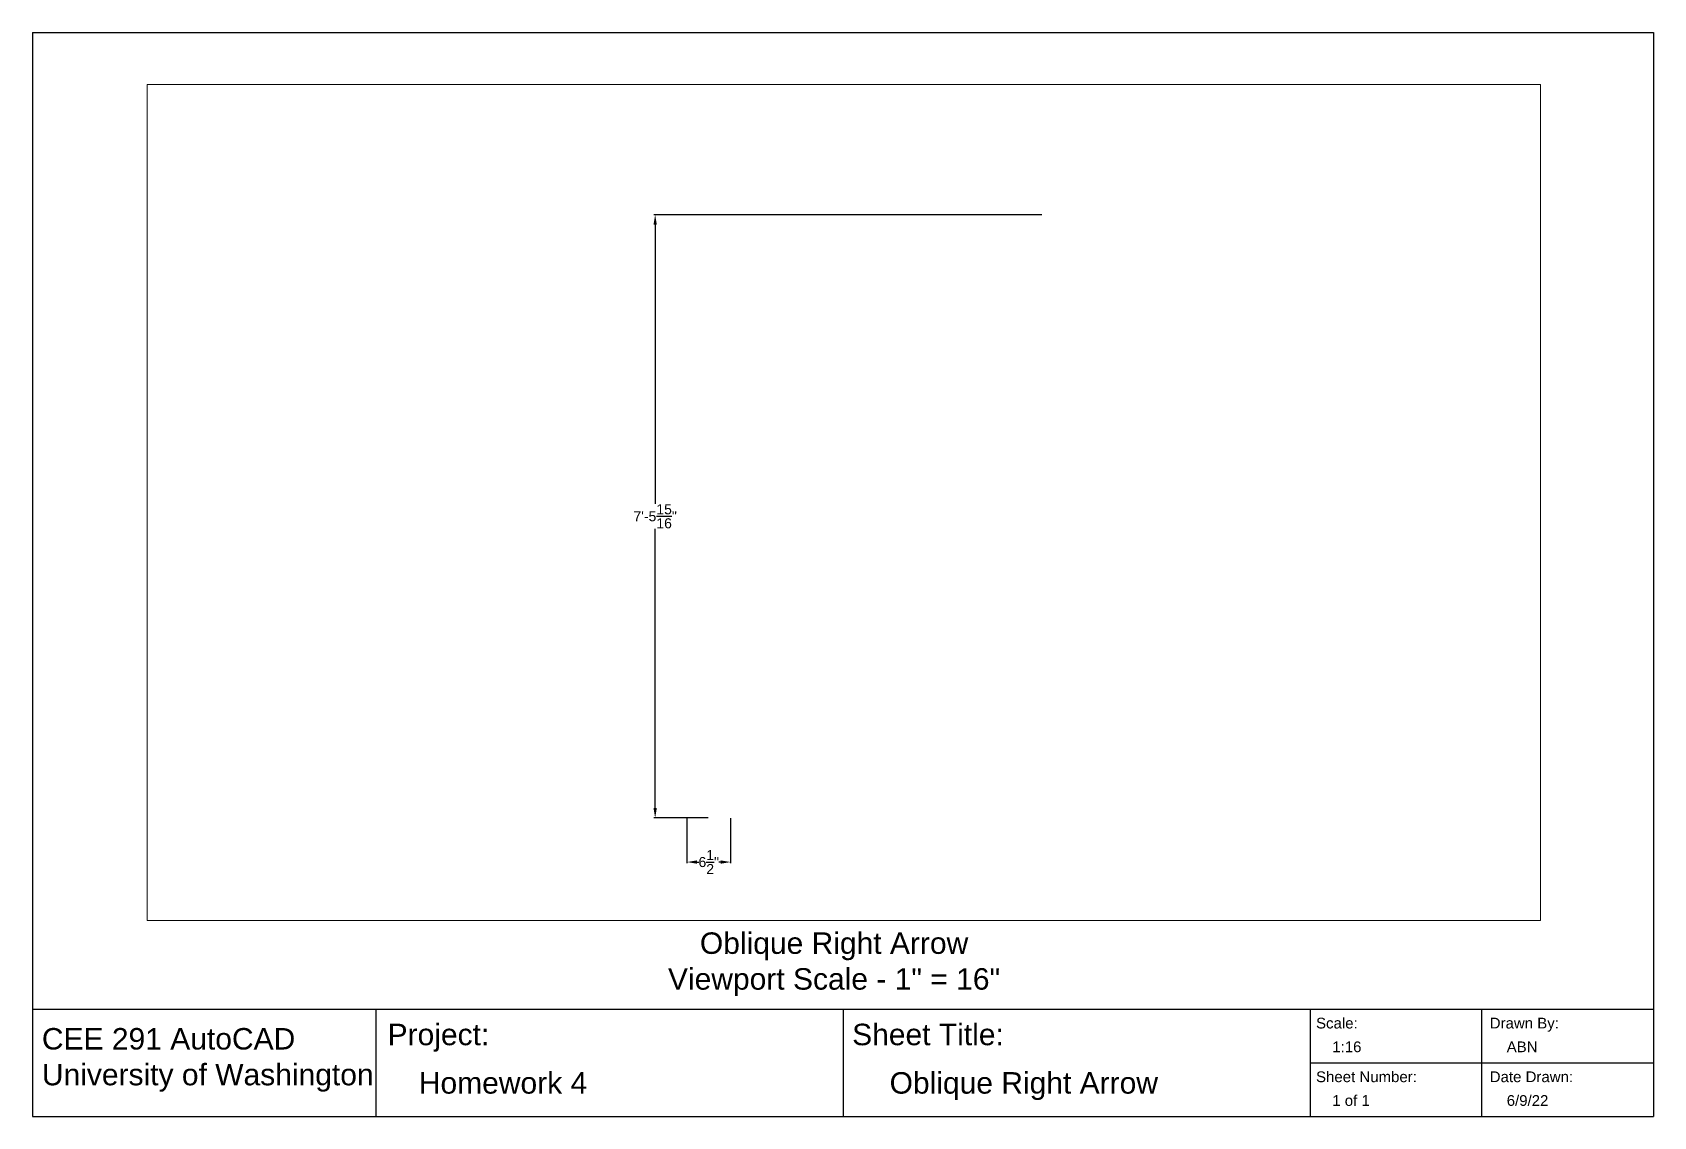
# Paper-space layout 'TitleBlock' of a CAD drawing. Header units: inches. Extents: x 0.3 to 15.4, y 0.2 to 10.3.
# The model-space entities are those that its viewports show. They can reach past a viewport. Long polylines and large blocks are cut down to what shows.
import ezdxf

# ---------------------------------------------------------------- set-up
doc = ezdxf.new("R2010")
doc.units = ezdxf.units.IN
doc.header["$MEASUREMENT"] = 0
for name, color, linetype in [('Annotation Text', 7, 'Continuous'), ('Dimensions', 30, 'Continuous'), ('Title Block', 7, 'Continuous'), ('Title Block Text', 7, 'Continuous')]:
    doc.layers.add(name, color=color, linetype=linetype)
doc.layers.add('VP Frame', color=7, linetype='Continuous', plot=False)
doc.styles.get("Standard").update_dxf_attribs({"font": 'Arial.ttf'})
doc.styles.add('Title Block Text', font='Arial.ttf')
doc.dimstyles.new('Architectural Dim', dxfattribs={"dimtxt": 1.4925, "dimasz": 1.4925, "dimexe": 0.18, "dimexo": 0.0625, "dimgap": 0.09, "dimtad": 0, "dimtih": 1, "dimtoh": 1, "dimdec": 4, "dimzin": 0, "dimdsep": 46, "dimlunit": 4, "dimtxsty": 'Standard', "dimcen": 0, "dimadec": 0, "dimazin": 0, "dimtfac": 1, "dimtdec": 4, "dimtofl": 0, "dimtmove": 0, "dimatfit": 3, "dimfxl": 1, "dimtolj": 1, "dimtzin": 0, "dimarcsym": 0})

# ---------------------------------------------------------------- blocks, each defined once
blk = doc.blocks.new('titleblock')
for p, q in [((0.252, 10.346), (15.352, 10.346)), ((0.252, 10.346), (0.252, 0.246)), ((15.352, 10.346), (15.352, 0.246)), ((0.252, 1.246), (15.352, 1.246)), ((3.452, 1.246), (3.452, 0.246)), ((7.802, 1.246), (7.802, 0.246)), ((12.152, 1.246), (12.152, 0.246)), ((13.752, 0.246), (13.752, 1.246)), ((12.152, 0.746), (15.352, 0.746)), ((0.252, 0.246), (15.352, 0.246))]:
    blk.add_line(p, q)
at = {"layer": 'Title Block', "attachment_point": 1, "style": 'Title Block Text'}
for s, width, insert, char_height in [('CEE 291 AutoCAD\\PUniversity of Washington', 3.18504, (0.34, 1.071), 0.2), ('Project:', 2.02658, (3.56, 1.111), 0.2), ('Sheet Title:', 2.02658, (7.887, 1.111), 0.2), ('Scale:', 2.02658, (12.208, 1.167), 0.1), ('Drawn By:', 2.02658, (13.826, 1.167), 0.1), ('Sheet Number:', 2.02658, (12.208, 0.667), 0.1), ('Date Drawn:', 2.02658, (13.826, 0.667), 0.1)]:
    blk.add_mtext_dynamic_manual_height_columns(s, width=width, gutter_width=1, heights=[0], dxfattribs=dict(at, insert=insert, char_height=char_height))
blk = doc.blocks.new('*D13')
at = {"layer": 'Defpoints', "color": 0, "transparency": 16777216}
for p in [(99.47, 30.21), (105.96, 30.21), (105.96, 23.63)]:
    blk.add_point(p, dxfattribs=at)
at = {"layer": 'Dimensions', "color": 0, "lineweight": -2, "transparency": 16777216}
for p, q in [((99.47, 30.15), (99.47, 23.45)), ((105.96, 30.15), (105.96, 23.45)), ((100.96, 23.63), (101.22, 23.63)), ((104.47, 23.63), (104.21, 23.63))]:
    blk.add_line(p, q, dxfattribs=at)
at = {"layer": 'Dimensions', "color": 0, "transparency": 16777216}
for points in [[(100.96, 23.88), (100.96, 23.38), (99.47, 23.63)], [(104.47, 23.88), (104.47, 23.38), (105.96, 23.63)]]:
    blk.add_solid(points, dxfattribs=at)
at = {"layer": 'Dimensions', "color": 0, "transparency": 16777216, "insert": (102.72, 23.63), "char_height": 1.4925, "attachment_point": 5}
blk.add_mtext('\\A1;6{\\H1x;\\S1/2;}"', dxfattribs=at)
blk = doc.blocks.new('*D22')
at = {"layer": 'Defpoints', "color": 0, "transparency": 16777216}
for p in [(94.73, 120.12), (152.43, 120.12), (102.72, 30.21)]:
    blk.add_point(p, dxfattribs=at)
at = {"layer": 'Dimensions', "color": 0, "lineweight": -2, "transparency": 16777216}
for p, q in [((152.37, 120.12), (94.55, 120.12)), ((94.73, 118.63), (94.73, 77.04)), ((94.73, 31.7), (94.73, 73.29)), ((102.65, 30.21), (94.55, 30.21))]:
    blk.add_line(p, q, dxfattribs=at)
at = {"layer": 'Dimensions', "color": 0, "transparency": 16777216}
for points in [[(94.48, 118.63), (94.98, 118.63), (94.73, 120.12)], [(94.48, 31.7), (94.98, 31.7), (94.73, 30.21)]]:
    blk.add_solid(points, dxfattribs=at)
at = {"layer": 'Dimensions', "color": 0, "transparency": 16777216, "insert": (94.73, 75.17), "char_height": 1.4925, "attachment_point": 5}
blk.add_mtext('\\A1;7\'-5{\\H1x;\\S15/16;}"', dxfattribs=at)

msp = doc.modelspace()

# ---------------------------------------------------------------- dimensions: what is measured, and where the dimension line sits
at = {"layer": 'Dimensions'}
dim = msp.add_linear_dim(base=(94.7333, 120.12351), p1=(102.71511, 30.20939), p2=(152.42782, 120.12351), angle=90, dimstyle='Architectural Dim', dxfattribs=at)
dim.commit()
dim.dimension.update_dxf_attribs({"geometry": '*D22', "text_midpoint": (94.7333, 75.16645)})
dim = msp.add_linear_dim(base=(105.95978, 23.63234), p1=(99.47044, 30.20939), p2=(105.95978, 30.20939), dimstyle='Architectural Dim', dxfattribs=at)
dim.commit()
dim.dimension.update_dxf_attribs({"geometry": '*D13', "text_midpoint": (102.71511, 23.63234)})

psp = doc.layouts.new('TitleBlock')

# ---------------------------------------------------------------- block references
at = {"layer": 'Title Block'}
psp.add_blockref('titleblock', (0, 0), dxfattribs=at)

# ---------------------------------------------------------------- texts
at = {"layer": 'Annotation Text', "insert": (6.038, 1.962), "char_height": 0.2, "attachment_point": 1}
psp.add_mtext_dynamic_manual_height_columns('\\pxqc;Oblique Right Arrow\\PViewport Scale - 1" = 16"', width=3.36165, gutter_width=1, heights=[0.705], dxfattribs=at)
at = {"layer": 'Title Block Text', "attachment_point": 1, "style": 'Title Block Text'}
for s, width, insert, char_height in [('1:16', 1.13094, (12.359, 0.946), 0.1), ('ABN', 2.02658, (13.984, 0.946), 0.1), ('Homework 4', 3.91907, (3.851, 0.66), 0.2), ('Oblique Right Arrow', 3.91907, (8.236, 0.66), 0.2), ('1 of 1', 2.02658, (12.359, 0.446), 0.1), ('6/9/22', 1.059, (13.984, 0.446), 0.1)]:
    psp.add_mtext_dynamic_manual_height_columns(s, width=width, gutter_width=1, heights=[0], dxfattribs=dict(at, insert=insert, char_height=char_height))

# ---------------------------------------------------------------- viewports
at = {"layer": 'VP Frame'}
psp.add_viewport(center=(7.81, 5.968), size=(12.977, 7.78774), view_center_point=(122.85337, 77.2402), view_height=124.6039152, dxfattribs=at)

doc.saveas('drawing.dxf')
